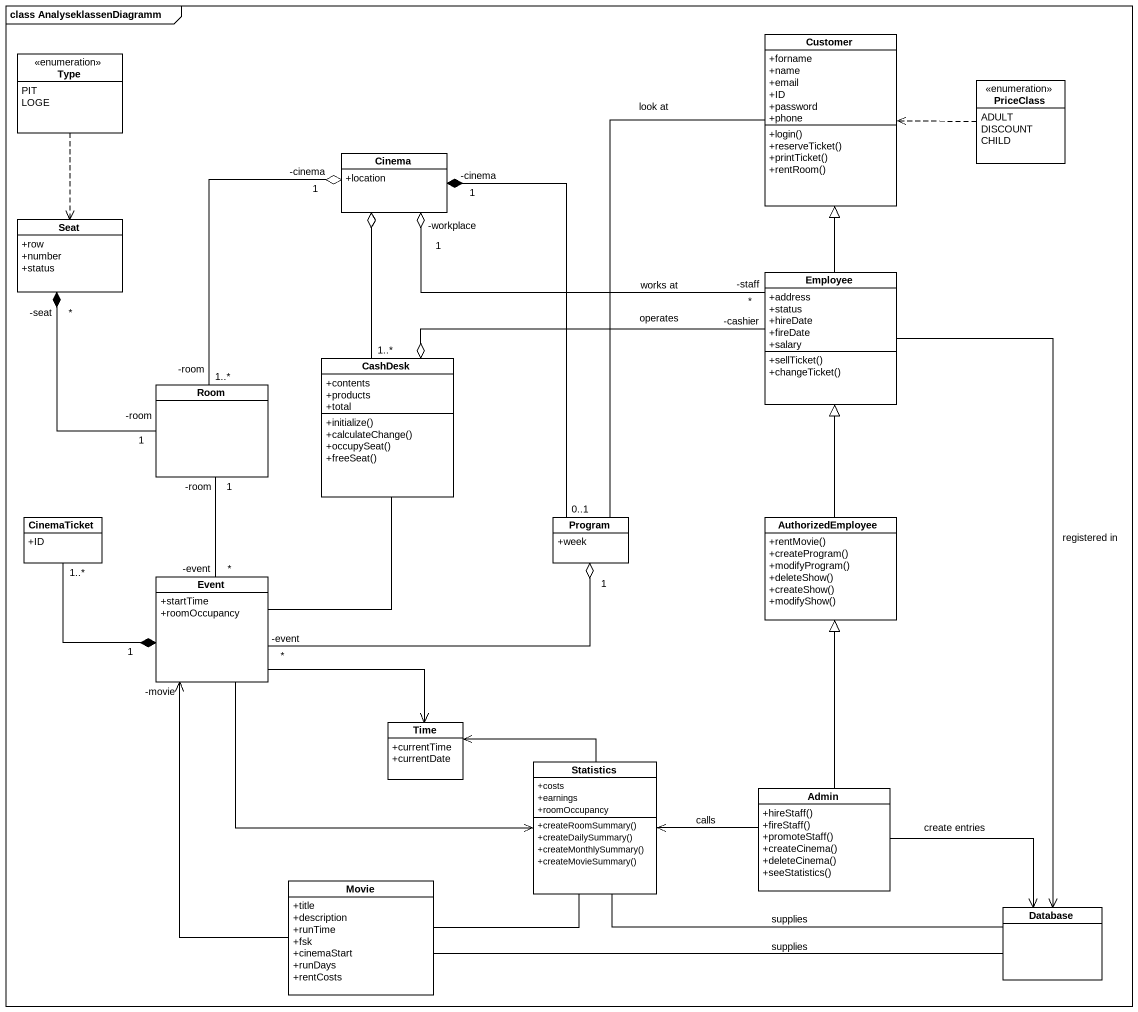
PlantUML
@startuml
mainframe class AnalyseklassenDiagramm
hide circle
hide empty members
skinparam classAttributeIconSize 0
class Customer {
  +forname
  +name
  +email
  +ID
  +password
  +phone
  +login()
  +reserveTicket()
  +printTicket()
  +rentRoom()
}
enum Type {
  PIT
  LOGE
}
enum PriceClass {
  ADULT
  DISCOUNT
  CHILD
}
class Cinema {
  +location
}
class Seat {
  +row
  +number
  +status
}
class Employee {
  +address
  +status
  +hireDate
  +fireDate
  +salary
  +sellTicket()
  +changeTicket()
}
class CashDesk {
  +contents
  +products
  +total
  +initialize()
  +calculateChange()
  +occupySeat()
  +freeSeat()
}
class Room
class CinemaTicket {
  +ID
}
class Program {
  +week
}
class AuthorizedEmployee {
  +rentMovie()
  +createProgram()
  +modifyProgram()
  +deleteShow()
  +createShow()
  +modifyShow()
}
class Event {
  +startTime
  +roomOccupancy
}
class Time {
  +currentTime
  +currentDate
}
class Statistics {
  +costs
  +earnings
  +roomOccupancy
  +createRoomSummary()
  +createDailySummary()
  +createMonthlySummary()
  +createMovieSummary()
}
class Admin {
  +hireStaff()
  +fireStaff()
  +promoteStaff()
  +createCinema()
  +deleteCinema()
  +seeStatistics()
}
class Movie {
  +title
  +description
  +runTime
  +fsk
  +cinemaStart
  +runDays
  +rentCosts
}
class "Database" as Database_
Customer -- Program : look at
Type ..> Seat
PriceClass .left.> Customer
Cinema "-workplace\n1" o-right- "-staff\n*" Employee : works at
Cinema o-- "1..*" CashDesk
Cinema "1\n-cinema" o-- "1..*\n-room" Room
Cinema "-cinema\n1" *-- "0..1" Program
Seat "-seat\n*" *-- "-room\n1" Room
Employee -up-|> Customer
Employee --> Database_ : registered in
CashDesk o-right- "-cashier" Employee : operates
CashDesk -- Event
Room "-room\n1" -- "-event\n*" Event
Program "1" o-left- "-event\n*" Event
AuthorizedEmployee -up-|> Employee
Event "1" *-left- "1..*" CinemaTicket
Event -right-> Time
Event -right-> Statistics
Statistics -left-> Time
Admin -up-|> AuthorizedEmployee
Admin -left-> Statistics : calls
Admin -right-> Database_ : create entries
Movie -up-> "-movie" Event
Movie -right- Statistics
Database_ -left- Statistics : supplies
Database_ -left- Movie : supplies
@enduml
